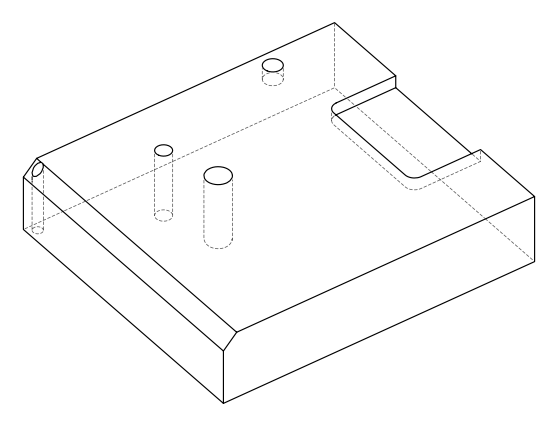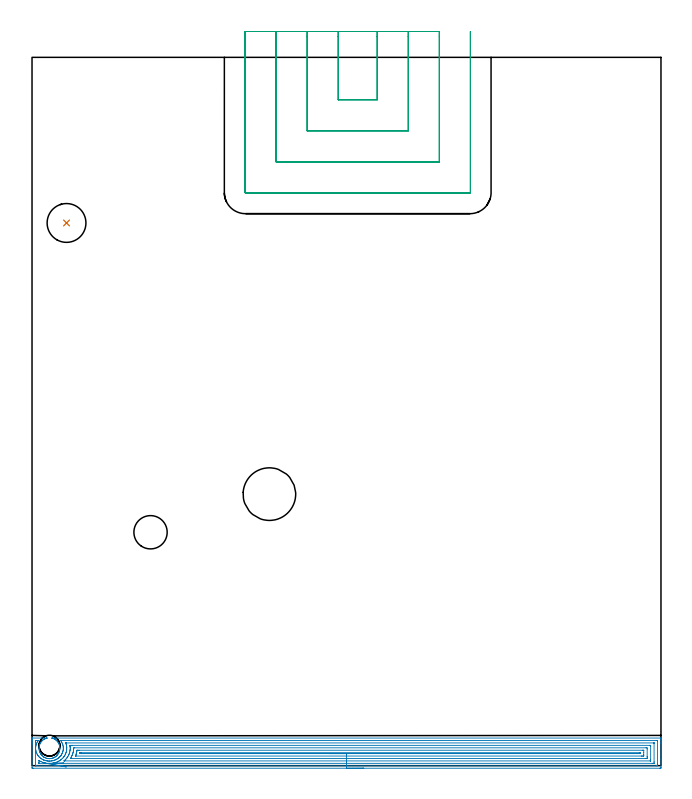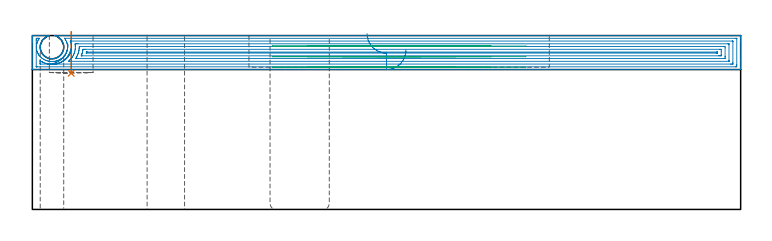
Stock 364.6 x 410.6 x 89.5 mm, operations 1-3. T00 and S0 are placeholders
(PLAN: 11 operations, 9 tool changes, 34.4 min)
(1 INDEXABLE_INSERT_DRILL_BLIND_HOLE_FROM_SOLID | STEP1POCKET | NXT0302_016 | 0.09 min | 7599 mm3)
(2 AREA_MILL | FG_CHAMFER_SURFACE | UGT0205_001 | 20.55 min | 55823 mm3)
(3 MILL_SLOT | SLOT_PARTIAL_RECTANGULAR | UGT0201_106 | Follow Part, ap 6, ae 75% | 7.96 min | 227283 mm3)
(4 MILL_THROUGH_HOLE_FROM_SOLID_MATERIAL | STEP1HOLE | NXT0201_007 | Circular | 4.02 min | 65084 mm3)
(5 SPOT_DRILL | STEP1HOLE_1 | NXT0321_9005460120000 | 0.05 min | 195 mm3)
(6 SPOT_DRILL_1 | STEP1HOLE_2 | NXT0321_9005460120000 | 0.03 min | 0 mm3)
(7 DRILL_THROUGH_HOLE_INTO_CENTER | STEP1HOLE_1 | NXT0301_065 | 0.38 min | 6026 mm3)
(8 DRILL_TO_ENLARGE_THROUGH_HOLE | STEP1HOLE_1 | UGT0301_260 | 0.4 min | 19927 mm3)
(9 DRILL_BLIND_HOLE_INTO_CENTER | STEP1HOLE_2 | UGT0301_198 | 0.06 min | 207 mm3)
(10 GUN_DRILL_THROUGH_HOLE | STEP1HOLE_2 | UGT0307_003 | 0.44 min | 3016 mm3)
(11 DRILL_TO_ENLARGE_THROUGH_HOLE_1 | STEP1HOLE_2 | UGT0301_230 | 0.39 min | 6374 mm3)
(TOOL NXT0302_016 | Index. Insert Drill 22.5mm [880-D2250L25-03] | D22.5 PA176 FL68 Z2)
(TOOL UGT0205_001 | Chamfer Mill 20 x 3 x 45 deg. | D20 FL50 Z2)
(TOOL UGT0201_106 | End Mill 24 mm | D24 FL25 Z2)
(TOOL NXT0201_007 | ENDMILL 25mm [R216.25-25050GCK54P 1620] | D25 R3 FL54 Z5)
(TOOL NXT0321_9005460120000 | NC Spot Drill, 142deg, 12mm, Carbide, Uncoated | D12 PA142 FL30 Z2)
(TOOL NXT0301_065 | Carbide Drill 9.4mm [860.1-0940-075A1-MM 2214] | D9.4 PA140 FL98 Z2)
(TOOL UGT0301_260 | Twist Drill 19.3 mm | D19.3 PA118 FL140 Z2)
(TOOL UGT0301_198 | Twist Drill 7.9 mm | D7.9 PA118 FL73 Z2)
(TOOL UGT0307_003 | Gun Drill 7 mm | D7 PA130 FL24 Z1)
(TOOL UGT0301_230 | Twist Drill 12.1 mm | D12.1 PA118 FL98 Z2)
(OP 1 INDEXABLE_INSERT_DRILL_BLIND_HOLE_FROM_SOLID)
G17 G21 G94 G90
T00 M6
G54
G17 G0 G90 X20. Y314.6 S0 M3
G43 Z99.5 H1
G94 G81 G98 Z70.1 F250. R91.5
G80
M5
M2
(OP 2 AREA_MILL)
G17 G21 G94 G90
T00 M6
G54
G17 G0 G90 X192.3 Y-1.5 S1061 M3
G43 Z99.5 H0
Z82.
G94 G1 X192.262 Z81.129 F250.
X192.148 Z80.264
X191.959 Z79.412
X191.697 Z78.58
X191.363 Z77.774
X190.96 Z77.
X190.492 Z76.264
X189.96 Z75.572
X189.371 Z74.929
X188.728 Z74.34
X188.036 Z73.809
X187.3 Z73.34
X186.526 Z72.937
X185.72 Z72.603
X184.888 Z72.341
X184.036 Z72.152
X183.172 Z72.038
X182.3 Z72.
X0.611
X0.201 Y-1.496 Z72.002
X0.01 Y-1.492 Z72.005
X0. Y-1.093 Z72.404
Y12.358 Z85.853
Y12.959 Z86.453
Y13.514 Z87.011
Y13.837 Z87.333
Y14.392 Z87.888
Y14.715 Z88.21
Y15.361 Z88.861
Y15.701 Z89.2
X0.002 Y15.852 Z89.345
X0.01 Y15.998 Z89.488
X0.164 Y16. Z89.5
X8.646
X8.678 Y15.994 Z89.492
X8.657 Y15.981 Z89.481
X8.646 Y15.976 Z89.476
X8.368 Y15.894 Z89.394
X7.888 Y15.721 Z89.221
X7.437 Y15.52 Z89.02
X6.994 Y15.283 Z88.783
X6.567 Y15.001 Z88.501
X6.1 Y14.632 Z88.132
X5.831 Y14.377 Z87.877
X5.579 Y14.108 Z87.608
X5.205 Y13.651 Z87.151
X4.926 Y13.215 Z86.715
X4.684 Y12.774 Z86.274
X4.485 Y12.322 Z85.822
X4.311 Y11.851 Z85.351
X4.207 Y11.429 Z84.929
X4.125 Y10.984 Z84.484
X4.076 Y10.536 Z84.036
X4.059 Y10.089 Z83.589
X4.077 Y9.643 Z83.143
X4.128 Y9.195 Z82.695
X4.211 Y8.75 Z82.25
X4.311 Y8.349 Z81.849
X4.484 Y7.857 Z81.357
X4.696 Y7.405 Z80.905
X4.934 Y6.964 Z80.464
X5.065 Y6.753 Z80.253
X5.205 Y6.547 Z80.047
X5.597 Y6.071 Z79.571
X5.84 Y5.813 Z79.313
X6.1 Y5.568 Z79.068
X6.591 Y5.179 Z78.677
X6.789 Y5.043 Z78.54
X6.86 Y4.998 Z78.496
X6.994 Y4.914 Z78.412
X7.437 Y4.68 Z78.18
X7.753 Y4.541 Z78.036
X7.888 Y4.48 Z77.976
X8.44 Y4.286 Z77.784
X8.61 Y4.242 Z77.737
X8.646 Y4.234 Z77.728
X8.783 Y4.201 Z77.699
X8.993 Y4.164 Z77.662
X9.092 Y4.149 Z77.642
X9.229 Y4.124 Z77.619
X9.375 Y4.107 Z77.603
X9.539 Y4.09 Z77.582
X9.677 Y4.072 Z77.569
X9.957 Y4.055 Z77.552
X10.292 Y4.058 Z77.556
X10.421 Y4.065 Z77.564
X10.572 Y4.074 Z77.573
X11.02 Y4.13 Z77.63
X11.325 Y4.189 Z77.685
X11.364 Y4.196 Z77.693
X11.466 Y4.214 Z77.713
X11.76 Y4.285 Z77.785
X11.771 Y4.289 Z77.788
X11.787 Y4.294 Z77.794
X12.062 Y4.384 Z77.882
X12.36 Y4.496 Z77.994
X12.509 Y4.565 Z78.064
X12.664 Y4.637 Z78.134
X12.773 Y4.687 Z78.186
X12.812 Y4.705 Z78.204
X13.11 Y4.868 Z78.366
X13.255 Y4.946 Z78.444
X13.42 Y5.054 Z78.553
X13.609 Y5.178 Z78.677
X13.885 Y5.389 Z78.889
X14.02 Y5.502 Z79.002
X14.149 Y5.611 Z79.11
X14.384 Y5.838 Z79.333
X14.606 Y6.071 Z79.571
X14.832 Y6.34 Z79.84
X15.044 Y6.618 Z80.118
X15.263 Y6.964 Z80.464
X15.504 Y7.405 Z80.905
X15.716 Y7.857 Z81.357
X15.832 Y8.188 Z81.688
X15.938 Y8.522 Z82.022
X15.992 Y8.75 Z82.25
X16.072 Y9.195 Z82.695
X16.123 Y9.643 Z83.143
X16.141 Y10.089 Z83.589
X16.124 Y10.536 Z84.036
X16.075 Y10.984 Z84.484
X15.996 Y11.429 Z84.929
X15.938 Y11.678 Z85.178
X15.836 Y12.002 Z85.502
X15.718 Y12.322 Z85.822
X15.515 Y12.774 Z86.274
X15.275 Y13.215 Z86.715
X15.044 Y13.582 Z87.082
X14.84 Y13.849 Z87.349
X14.625 Y14.108 Z87.608
X14.393 Y14.354 Z87.854
X14.149 Y14.59 Z88.09
X13.899 Y14.8 Z88.3
X13.638 Y15.001 Z88.501
X13.255 Y15.254 Z88.754
X12.812 Y15.495 Z88.995
X12.36 Y15.705 Z89.205
X12.217 Y15.76 Z89.26
X12.099 Y15.805 Z89.305
X11.835 Y15.895 Z89.393
X11.736 Y15.925 Z89.423
X11.625 Y15.955 Z89.452
X11.518 Y15.985 Z89.482
X11.527 Y15.995 Z89.491
X12.217 Y16. Z89.5
X364.436
X364.59 Y15.998 Z89.488
X364.598 Y15.852 Z89.345
X364.6 Y15.701 Z89.2
Y15.361 Z88.861
Y14.715 Z88.21
Y13.514 Z87.011
Y12.959 Z86.453
Y3.576 Z77.073
Y-0.816 Z72.682
X364.597 Y-1.093 Z72.404
X364.59 Y-1.492 Z72.005
X364.399 Y-1.496 Z72.002
X363.989 Y-1.5 Z72.
X182.3
Y-0.086 Z73.414
X2.396 Y-0.085 Z73.415
X2.264
X2.042 Y-0.08 Z73.42
X2.019 Y-0.079 Z73.421
X2.01 Y-0.07 Z73.43
X2.004 Y-0.04 Z73.46
X2.002 Y-0.01 Z73.49
X2. Y0.175 Z73.675
Y13.447 Z86.947
X2.003 Y13.837 Z87.337
X2.008 Y14.219 Z87.719
X2.025 Y14.579 Z88.079
X2.396 Y14.584 Z88.084
X2.529 Y14.585 Z88.085
X3.167 Y14.586 Z88.086
X3.289
X3.422 Y14.585 Z88.085
X3.57 Y14.581 Z88.081
X3.634 Y14.579 Z88.079
X3.632 Y14.566 Z88.066
X3.553 Y14.456 Z87.956
X3.416 Y14.267 Z87.767
X3.289 Y14.085 Z87.585
X3.193 Y13.932 Z87.432
X3.137 Y13.837 Z87.337
X2.875 Y13.366 Z86.866
X2.681 Y12.959 Z86.459
X2.595 Y12.763 Z86.263
X2.396 Y12.262 Z85.762
X2.351 Y12.125 Z85.625
X2.34 Y12.08 Z85.58
X2.291 Y11.866 Z85.366
X2.193 Y11.402 Z84.902
X2.159 Y11.202 Z84.702
X2.099 Y10.753 Z84.253
X2.086 Y10.629 Z84.129
X2.077 Y10.324 Z83.824
X2.074 Y9.848 Z83.348
X2.075 Y9.762 Z83.262
X2.103 Y9.446 Z82.946
X2.162 Y8.975 Z82.475
X2.194 Y8.766 Z82.266
X2.238 Y8.567 Z82.067
X2.396 Y7.938 Z81.438
X2.484 Y7.689 Z81.189
X2.533 Y7.555 Z81.055
X2.886 Y6.811 Z80.311
X3.028 Y6.548 Z80.048
X3.289 Y6.106 Z79.606
X3.36 Y6.002 Z79.502
X3.412 Y5.933 Z79.433
X3.859 Y5.372 Z78.872
X4.182 Y5.024 Z78.524
X4.654 Y4.59 Z78.09
X5.075 Y4.256 Z77.756
X5.104 Y4.234 Z77.734
X5.188 Y4.176 Z77.676
X5.658 Y3.87 Z77.37
X5.968 Y3.699 Z77.199
X6.233 Y3.559 Z77.059
X6.789 Y3.298 Z76.798
X6.86 Y3.267 Z76.767
X6.914 Y3.245 Z76.745
X7.753 Y2.964 Z76.464
X8.206 Y2.853 Z76.353
X8.646 Y2.772 Z76.272
X8.811 Y2.745 Z76.245
X8.958 Y2.726 Z76.226
X9.539 Y2.667 Z76.167
X9.874 Y2.647 Z76.147
X10.199 Y2.648 Z76.148
X10.432 Y2.653 Z76.153
X11.036 Y2.703 Z76.203
X11.325 Y2.739 Z76.239
X11.808 Y2.822 Z76.322
X12.217 Y2.908 Z76.408
X12.532 Y2.988 Z76.488
X13.11 Y3.181 Z76.681
X13.197 Y3.213 Z76.713
X13.411 Y3.298 Z76.798
X13.813 Y3.485 Z76.985
X14.003 Y3.577 Z77.077
X14.395 Y3.79 Z77.29
X14.586 Y3.899 Z77.399
X14.896 Y4.094 Z77.594
X14.945 Y4.128 Z77.628
X15.013 Y4.176 Z77.676
X15.445 Y4.514 Z78.014
X15.789 Y4.809 Z78.309
X15.916 Y4.929 Z78.429
X16.039 Y5.054 Z78.554
X16.343 Y5.383 Z78.883
X16.681 Y5.789 Z79.289
X16.743 Y5.872 Z79.372
X16.785 Y5.933 Z79.433
X17.091 Y6.408 Z79.908
X17.315 Y6.811 Z80.311
X17.403 Y6.979 Z80.479
X17.574 Y7.331 Z80.831
X17.677 Y7.588 Z81.088
X17.712 Y7.689 Z81.189
X17.892 Y8.255 Z81.755
X17.965 Y8.567 Z82.067
X18.04 Y8.987 Z82.487
X18.097 Y9.446 Z82.946
X18.119 Y9.788 Z83.288
X18.123 Y10.324 Z83.824
X18.105 Y10.68 Z84.18
X18.042 Y11.202 Z84.702
X17.947 Y11.714 Z85.214
X17.85 Y12.08 Z85.58
X17.783 Y12.294 Z85.794
X17.574 Y12.859 Z86.359
X17.53 Y12.959 Z86.459
X17.495 Y13.037 Z86.537
X17.216 Y13.567 Z87.067
X17.062 Y13.837 Z87.337
X16.681 Y14.41 Z87.91
X16.603 Y14.52 Z88.02
X16.582 Y14.552 Z88.052
X16.565 Y14.579 Z88.079
X16.593 Y14.581 Z88.081
X16.681 Y14.584 Z88.084
X16.814 Y14.585 Z88.085
X362.204
X362.336
X362.558 Y14.58 Z88.08
X362.581 Y14.579 Z88.079
X362.59 Y14.57 Z88.07
X362.596 Y14.54 Z88.04
X362.598 Y14.51 Z88.01
X362.6 Y14.326 Z87.826
Y1.152 Z74.652
X362.597 Y0.663 Z74.163
X362.592 Y0.281 Z73.781
X362.575 Y-0.079 Z73.421
X362.204 Y-0.084 Z73.416
X362.071 Y-0.085 Z73.415
X182.3 Y-0.086 Z73.414
Y1.329 Z74.829
X12.217
X12.136 Y1.33 Z74.83
X11.709 Y1.336 Z74.836
X12.311 Y1.449 Z74.949
X12.762 Y1.541 Z75.041
X13.04 Y1.61 Z75.11
X13.11 Y1.63 Z75.13
X13.718 Y1.821 Z75.321
X14.003 Y1.918 Z75.418
X14.369 Y2.059 Z75.559
X14.896 Y2.292 Z75.792
X14.984 Y2.333 Z75.833
X15.159 Y2.42 Z75.92
X15.563 Y2.641 Z76.141
X15.789 Y2.768 Z76.268
X16.117 Y2.975 Z76.475
X16.591 Y3.298 Z76.798
X16.643 Y3.336 Z76.836
X16.681 Y3.366 Z76.866
X17.129 Y3.736 Z77.236
X17.574 Y4.132 Z77.632
X17.597 Y4.154 Z77.654
X17.619 Y4.176 Z77.676
X18.022 Y4.614 Z78.114
X18.392 Y5.054 Z78.554
X18.425 Y5.096 Z78.596
X18.467 Y5.151 Z78.651
X18.782 Y5.623 Z79.123
X18.975 Y5.933 Z79.433
X19.111 Y6.177 Z79.677
X19.36 Y6.643 Z80.143
X19.413 Y6.758 Z80.258
X19.435 Y6.811 Z80.311
X19.663 Y7.391 Z80.891
X19.76 Y7.689 Z81.189
X19.874 Y8.062 Z81.562
X19.981 Y8.567 Z82.067
X20.022 Y8.795 Z82.295
X20.099 Y9.446 Z82.946
X20.111 Y9.585 Z83.085
X20.124 Y10.324 Z83.824
X20.123 Y10.451 Z83.951
X20.093 Y10.836 Z84.336
X20.05 Y11.202 Z84.702
X20.019 Y11.432 Z84.932
X19.884 Y12.08 Z85.58
X19.744 Y12.581 Z86.081
X19.608 Y12.959 Z86.459
X19.546 Y13.134 Z86.634
X19.539 Y13.158 Z86.658
Y13.164 Z86.664
X19.561 Y13.166 Z86.666
X19.676 Y13.169 Z86.669
X19.82 Y13.171 Z86.671
X20.036 Y13.172 Z86.672
X360.418 Y13.171 Z86.671
X360.49 Y13.17 Z86.67
X360.547 Y13.168 Z86.668
X360.579 Y13.165 Z86.665
X360.59 Y13.136 Z86.636
X360.595 Y12.959 Z86.459
X360.599 Y12.781 Z86.281
X360.6 Y2.241 Z75.741
X360.598 Y1.541 Z75.041
X360.596 Y1.367 Z74.867
X360.591 Y1.341 Z74.841
X360.577 Y1.335 Z74.835
X360.526 Y1.333 Z74.833
X360.418 Y1.331 Z74.831
X359.742 Y1.329 Z74.829
X359.525
X182.3
Y2.743 Z76.243
X18.811
X18.693 Y2.744 Z76.244
X18.611 Y2.748 Z76.248
X18.593 Y2.75 Z76.25
X18.594 Y2.752 Z76.252
X18.622 Y2.781 Z76.281
X19.184 Y3.298 Z76.798
X19.272 Y3.384 Z76.884
X19.36 Y3.474 Z76.974
X19.698 Y3.843 Z77.343
X19.98 Y4.176 Z77.676
X20.101 Y4.325 Z77.825
X20.253 Y4.519 Z78.019
X20.472 Y4.839 Z78.339
X20.613 Y5.054 Z78.554
X20.816 Y5.379 Z78.879
X21.123 Y5.933 Z79.433
X21.131 Y5.947 Z79.447
X21.146 Y5.976 Z79.476
X21.406 Y6.555 Z80.055
X21.509 Y6.811 Z80.311
X21.651 Y7.192 Z80.692
X21.806 Y7.689 Z81.189
X21.855 Y7.869 Z81.369
X21.997 Y8.567 Z82.067
X22.038 Y8.795 Z82.295
X22.104 Y9.382 Z82.882
X22.107 Y9.446 Z82.946
X22.128 Y10.236 Z83.736
X22.124 Y10.324 Z83.824
X22.069 Y11.172 Z84.672
X22.065 Y11.202 Z84.702
X22.038 Y11.418 Z84.918
X22.022 Y11.602 Z85.102
X22.038 Y11.75 Z85.25
X22.37 Y11.754 Z85.254
X22.931 Y11.756 Z85.256
X23.495 Y11.757 Z85.257
X358.068
X358.467 Y11.755 Z85.255
X358.547 Y11.753 Z85.253
X358.578 Y11.751 Z85.251
X358.59 Y11.722 Z85.222
X358.6 Y11.202 Z84.702
Y3.298 Z76.798
X358.596 Y2.875 Z76.375
X358.592 Y2.77 Z76.27
X358.59 Y2.75 Z76.25
X358.56 Y2.747 Z76.247
X358.492 Y2.745 Z76.245
X358.304 Y2.743 Z76.243
X182.3
Y4.157 Z77.657
X22.931 Y4.158 Z77.658
X22.257 Y4.176 Z77.676
X22.613 Y4.742 Z78.242
X22.789 Y5.054 Z78.554
X22.839 Y5.145 Z78.645
X22.931 Y5.318 Z78.818
X23.133 Y5.734 Z79.234
X23.223 Y5.933 Z79.433
X23.402 Y6.348 Z79.848
X23.577 Y6.811 Z80.311
X23.64 Y6.992 Z80.492
X23.824 Y7.583 Z81.083
X23.844 Y7.669 Z81.169
X23.849 Y7.689 Z81.189
X23.986 Y8.408 Z81.908
X24.009 Y8.567 Z82.067
X24.082 Y9.192 Z82.692
X24.101 Y9.446 Z82.946
X24.128 Y10.025 Z83.525
X24.143 Y10.324 Z83.824
X24.698 Y10.342 Z83.842
X24.717 Y10.343 Z83.843
X355.954 Y10.342 Z83.842
X356.59 Y10.324 Z83.824
X356.598 Y9.69 Z83.19
X356.6 Y5.297 Z78.797
X356.599 Y5.054 Z78.554
X356.596 Y4.423 Z77.923
X356.59 Y4.176 Z77.676
X355.973 Y4.158 Z77.658
X355.954 Y4.157 Z77.657
X182.3
Y5.571 Z79.071
X25.61 Y5.572 Z79.072
X25.242 Y5.575 Z79.075
X25.195 Y5.577 Z79.077
X25.181 Y5.579 Z79.079
X25.19 Y5.605 Z79.105
X25.229 Y5.706 Z79.206
X25.276 Y5.824 Z79.324
X25.32 Y5.933 Z79.433
X25.399 Y6.14 Z79.64
X25.61 Y6.722 Z80.222
X25.63 Y6.791 Z80.291
X25.636 Y6.811 Z80.311
X25.818 Y7.484 Z80.984
X25.862 Y7.689 Z81.189
X25.966 Y8.217 Z81.717
X26.073 Y8.89 Z82.39
X26.09 Y8.922 Z82.422
X26.14 Y8.924 Z82.424
X26.502 Y8.927 Z82.427
X27.028 Y8.929 Z82.429
X27.395
X353.801
X354.168 Y8.927 Z82.427
X354.535 Y8.923 Z82.423
X354.577 Y8.922 Z82.422
X354.59 Y8.896 Z82.396
X354.594 Y8.822 Z82.322
X354.598 Y8.709 Z82.209
X354.6 Y7.689 Z81.189
Y6.386 Z79.886
X354.598 Y5.933 Z79.433
X354.594 Y5.72 Z79.22
X354.59 Y5.615 Z79.115
X354.58 Y5.578 Z79.078
X354.531 Y5.576 Z79.076
X354.168 Y5.573 Z79.073
X353.643 Y5.571 Z79.071
X353.276
X182.3
Y6.985 Z80.485
X27.905 Y6.986 Z80.486
X27.802 Y6.988 Z80.488
X27.752 Y6.991 Z80.491
X27.739 Y6.993 Z80.493
X27.74 Y7.004 Z80.504
X27.804 Y7.287 Z80.787
X27.848 Y7.468 Z80.968
X27.857 Y7.495 Z80.995
X27.862 Y7.506 Z81.006
X27.886 Y7.508 Z81.008
X28.019 Y7.512 Z81.012
X28.288 Y7.514 Z81.014
X28.466 Y7.515 Z81.015
X352.205 Y7.514 Z81.014
X352.383 Y7.513 Z81.013
X352.567 Y7.508 Z81.008
X352.592 Y7.504 Z81.004
X352.594 Y7.499 Z80.999
X352.598 Y7.477 Z80.977
X352.593 Y7.143 Z80.643
X352.59 Y7.037 Z80.537
X352.576 Y6.992 Z80.492
X352.517 Y6.99 Z80.49
X352.383 Y6.987 Z80.487
X352.205 Y6.986 Z80.486
X352.028 Y6.985 Z80.485
X182.3
X181.428 Z80.523
X180.564 Z80.637
X179.712 Z80.826
X178.88 Z81.088
X178.074 Z81.422
X177.3 Z81.825
X176.564 Z82.294
X175.872 Z82.825
X175.229 Z83.414
X174.64 Z84.058
X174.108 Z84.75
X173.64 Z85.485
X173.237 Z86.259
X172.903 Z87.065
X172.641 Z87.897
X172.452 Z88.749
X172.338 Z89.614
X172.3 Z90.485
G0 Z99.5
X18.351 Y1.469
Z84.97
G1 X18.324 Z84.098
X18.222 Y1.467 Z83.232
X18.045 Y1.465 Z82.377
X17.794 Y1.462 Z81.542
X17.471 Y1.457 Z80.732
X17.079 Y1.452 Z79.952
X16.62 Y1.446 Z79.21
X16.099 Y1.439 Z78.511
X15.518 Y1.431 Z77.86
X14.883 Y1.422 Z77.262
X14.198 Y1.413 Z76.722
X13.469 Y1.403 Z76.243
X12.701 Y1.393 Z75.83
X11.899 Y1.382 Z75.485
X11.071 Y1.371 Z75.211
X10.222 Y1.359 Z75.011
X9.359 Y1.347 Z74.885
X8.488 Y1.336 Z74.836
X8.065 Y1.33 Z74.83
X7.969 Y1.329 Z74.829
X4.182
X4.11 Y1.33 Z74.83
X4.053 Y1.333 Z74.833
X4.021 Y1.335 Z74.835
X4.01 Y1.364 Z74.864
X4.005 Y1.541 Z75.041
X4.001 Y1.719 Z75.219
Y2.778 Z76.278
X4.002 Y2.897 Z76.397
X4.007 Y2.992 Z76.492
X4.01 Y3.008 Z76.508
X4.034 Y2.996 Z76.496
X4.182 Y2.905 Z76.405
X4.489 Y2.721 Z76.221
X5.035 Y2.42 Z75.92
X5.075 Y2.399 Z75.899
X5.117 Y2.378 Z75.878
X5.968 Y2.005 Z75.505
X6.623 Y1.775 Z75.275
X6.86 Y1.699 Z75.199
X7.433 Y1.541 Z75.041
X7.753 Y1.471 Z74.971
X7.844 Y1.453 Z74.953
X8.038 Y1.417 Z74.917
X8.488 Y1.336 Z74.836
X9.339 Y1.182 Z74.72
X10.196 Y1.027 Z74.681
X11.054 Y0.871 Z74.717
X11.905 Y0.717 Z74.83
X12.744 Y0.566 Z75.017
X13.563 Y0.418 Z75.278
X14.357 Y0.274 Z75.611
X15.119 Y0.136 Z76.013
X15.843 Y0.005 Z76.48
X16.525 Y-0.118 Z77.01
X17.159 Y-0.233 Z77.598
X17.74 Y-0.338 Z78.241
X18.264 Y-0.433 Z78.932
X18.726 Y-0.516 Z79.667
X19.124 Y-0.588 Z80.44
X19.454 Y-0.648 Z81.245
X19.713 Y-0.695 Z82.077
X19.9 Y-0.729 Z82.928
G0 Z99.5
M5
M2
(OP 3 MILL_SLOT)
G17 G21 G94 G90
T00 M6
G54
G17 G0 G90 X177.5 Y425.6 S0 M3
G43 Z99.5 H0
Z84.079
G94 G1 Y422.6 F250.
Y386. F500.
X200.1
Y422.6
Y425.6 F250.
X159.5
Y422.6
Y368. F500.
X218.1
Y422.6
Y425.6 F250.
X141.5
Y422.6
Y350. F500.
X236.1
Y422.6
Y425.6 F250.
X123.5
Y422.6
Y332.2 F500.
G3 X123.7 Y332. R0.2
G1 X253.9
G3 X254.1 Y332.2 R0.2
G1 Y422.6
Y425.6 F250.
G0 X177.5 Z78.64
G1 Y422.6
Y386. F500.
X200.1
Y422.6
Y425.6 F250.
X159.5
Y422.6
Y368. F500.
X218.1
Y422.6
Y425.6 F250.
X141.5
Y422.6
Y350. F500.
X236.1
Y422.6
Y425.6 F250.
X123.5
Y422.6
Y332.2 F500.
G3 X123.7 Y332. R0.2
G1 X253.9
G3 X254.1 Y332.2 R0.2
G1 Y422.6
Y425.6 F250.
G0 X177.5 Z73.2
G1 Y422.6
Y386. F500.
X200.1
Y422.6
Y425.6 F250.
X159.5
Y422.6
Y368. F500.
X218.1
Y422.6
Y425.6 F250.
X141.5
Y422.6
Y350. F500.
X236.1
Y422.6
Y425.6 F250.
X123.5
Y422.6
Y332.2 F500.
G3 X123.7 Y332. R0.2
G1 X253.9
G3 X254.1 Y332.2 R0.2
G1 Y422.6
Y425.6 F250.
G0 Z99.5
M5
M2
